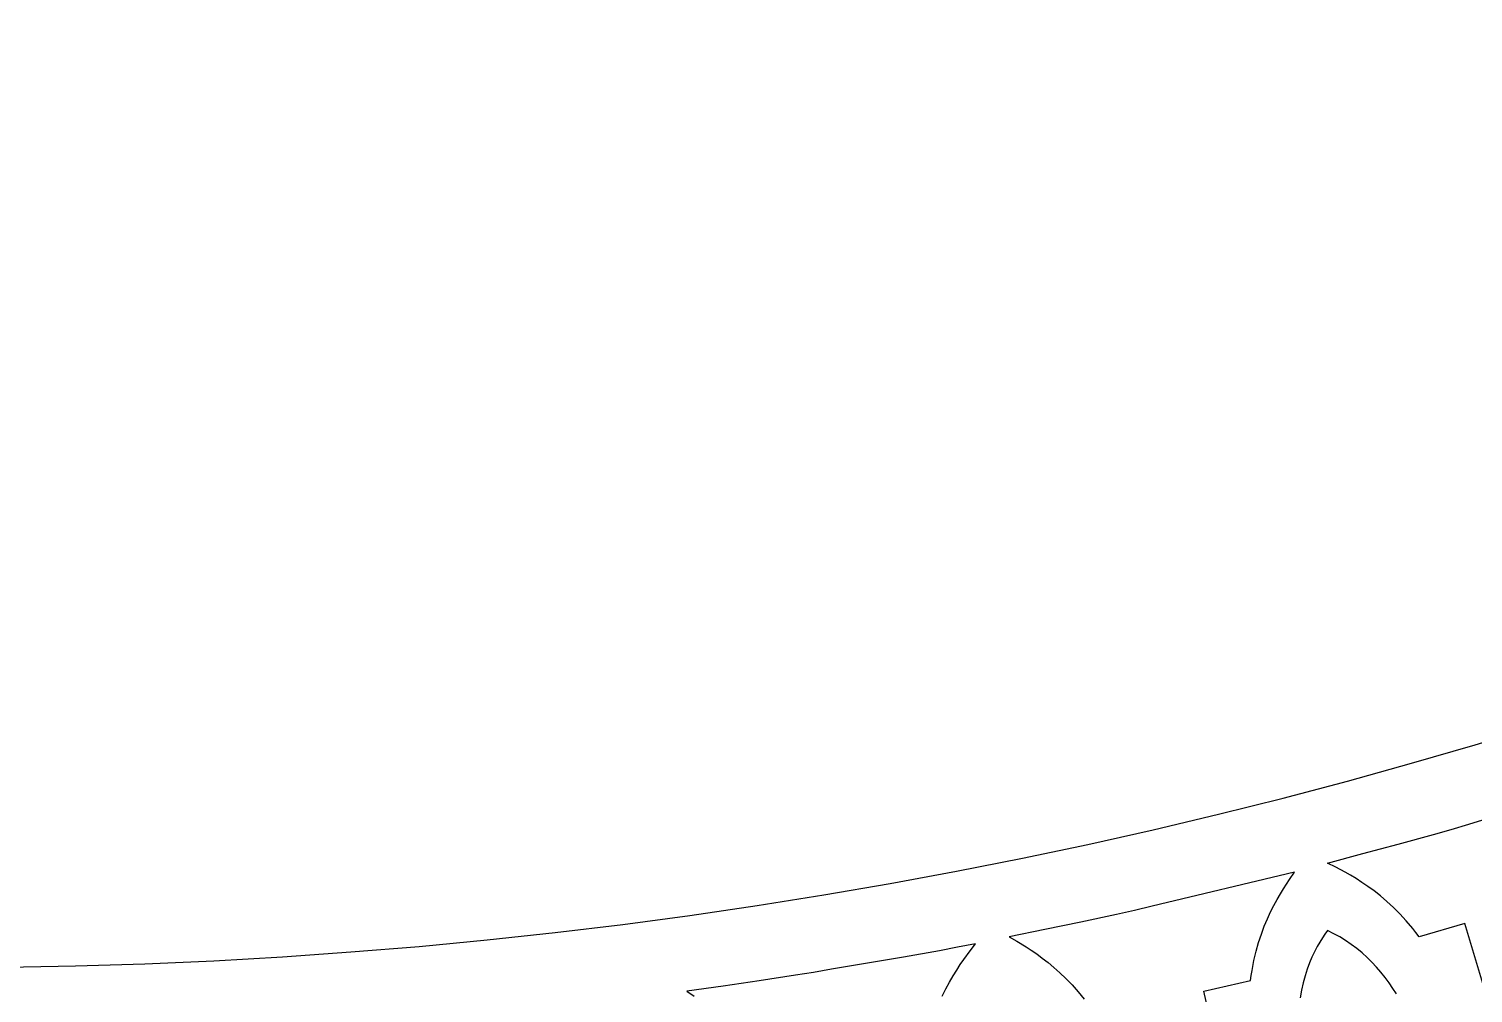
# Model space of a CAD drawing. Extents: x -550 to 550, y -550 to 550.
# Drawn here: x 6.1 to 101.2, y -356.7 to -293.1 of the extents above; entities that cross this region are included whole.
import ezdxf

# ---------------------------------------------------------------- set-up
doc = ezdxf.new("R2010")
doc.units = 0
doc.layers.add('LAYER_1', color=18, linetype='CONTINUOUS')
doc.layers.add('LAYER_10', color=4, linetype='CONTINUOUS')

msp = doc.modelspace()

# ---------------------------------------------------------------- linework, layer by layer
at = {"layer": 'LAYER_1'}
msp.add_lwpolyline([(0, 549.9999999999998, 0.4142135623730951), (-550, -4.34e-14, 0.4142135623730951), (0, -549.9999999999998, 0.4142135623730951), (550, -4.34e-14, 0.4142135623730951)], format="xyb", close=True, dxfattribs=at)
for points in [[(102.008903503418, -356.484619140625), (100.7047500610352, -352.0958251953125), (97.67806243896484, -352.9667053222656), (97.47038668122423, -352.6888446415116), (97.26097976986503, -352.4214354280941), (96.83816780027905, -351.917043941954), (96.41201715818332, -351.4516759412156), (95.98491847155415, -351.0234765032492), (95.55926236836795, -350.6305907054249), (95.13743947660107, -350.2711636251132), (94.7218404242299, -349.9433403396842), (94.3148558392308, -349.6452659265082), (93.91887634958013, -349.3750854629554), (93.53629258325428, -349.1309440263963), (93.1694951682296, -348.9109866942009), (92.82087473248248, -348.7133585437396), (92.18772731072637, -348.3776700975004), (91.65597534179688, -348.1090393066406), (93.98313524150149, -347.4810965447078), (96.31156027354476, -346.8572007642277), (98.63603870305639, -346.2190760921123), (99.79516927471585, -345.8889667113513), (100.951358795166, -345.5484466552734), (110.1670989990234, -342.7135925292969)], [(84.50353240966797, -361.0155639648438), (83.50541687011719, -356.5477905273438), (86.57748413085938, -355.8526306152344), (86.62370533751232, -355.5098159352331), (86.67653713088825, -355.1752777255919), (86.80053450555368, -354.5308013278064), (86.94648031034478, -353.9187426427112), (87.11137860075073, -353.3386428911392), (87.2922334322606, -352.7900432939235), (87.48604886036357, -352.272485071897), (87.68982894054874, -351.785509445893), (87.90057772830525, -351.3286576367442), (88.11529927912221, -350.9014708652838), (88.33099764848879, -350.503490352345), (88.54467689189408, -350.1342573187607), (88.75334106482725, -349.7933129853639), (89.14364042123367, -349.1944553024649), (89.4779281616211, -348.7032470703125), (80.10253143310547, -350.9543914794922), (78.92905733307893, -351.2292824709816), (77.75301370740915, -351.4926335281144), (75.39530941123813, -351.993935225512), (73.03360160878887, -352.4767353440892), (70.67207336425781, -352.95947265625), (71.1870201955318, -353.2606313998136), (71.79916863958269, -353.6349667526201), (72.13545671895297, -353.8538392987514), (72.48856110458162, -354.0961223667081), (72.85598709749007, -354.363521412995), (73.23523999869967, -354.6577418941168), (73.62382510923183, -354.9804892665784), (74.01924773010795, -355.3334689868848), (74.41901316234939, -355.7183865115408), (74.82062670697755, -356.1369472970512), (75.22159366501381, -356.5908567999209), (75.6194193374796, -357.0818204766547)], [(96.19081509742837, -356.7312781980735), (95.95690385848357, -356.3606700917842), (95.70849428722266, -355.9971612438165), (95.44572365177316, -355.6417708065315), (95.16872922026266, -355.2955179322904), (94.8776482608187, -354.9594217734544), (94.57261804156882, -354.6345014823848), (94.25377583064056, -354.3217762114427), (93.92125889616153, -354.0222651129892), (93.57520450625924, -353.7369873393857), (93.21574992906123, -353.4669620429931), (92.84303243269508, -353.2132083761729), (92.45718928528834, -352.9767454912862), (92.05835775496855, -352.7585925406941), (91.64667510986328, -352.5597686767578), (91.48031090589151, -352.7828650637417), (91.30905943649374, -353.0331039392315), (91.1352666868313, -353.3103274910465), (90.96127864206557, -353.6143779070059), (90.78944128735787, -353.9450973749288), (90.62210060786953, -354.3023280826344), (90.4616025887619, -354.685912217942), (90.31029321519634, -355.0956919686709), (90.17051847233417, -355.5315095226401), (90.04462434533673, -355.993207067669), (89.9349568193654, -356.4806267915766), (89.84386187958148, -356.9936108821822)], [(66.26756180555323, -356.8747365280537), (66.50065382821546, -356.4002587760157), (66.73872608723856, -355.9562092871446), (66.9787679684668, -355.5419057910092), (67.21776885774442, -355.1566660171783), (67.4527181409157, -354.7998076952206), (67.68060520382494, -354.4706485547049), (68.10315021223428, -353.8926987362746), (68.46131896972656, -353.4173583984375), (67.27984132897524, -353.6543879758033), (66.09586778830965, -353.8785467055768), (63.72253645378643, -354.2992241578788), (61.34553185925844, -354.7013358264074), (58.96906089782715, -355.1068267822266), (57.78088678938714, -355.3088818360279), (56.59122595481301, -355.5016196043775), (54.20848111234977, -355.865322280448), (51.82290038061229, -356.2102928018901), (49.43655776977539, -356.5488891601562), (49.93269915495598, -356.8815768533098)]]:
    msp.add_lwpolyline(points, dxfattribs=at)
at = {"layer": 'LAYER_10'}
for points in [[(-485, 0, 0.4142135623730952), (0, -484.9999999999998, 0.4142135623730952), (485, 0, 0.4142135623730954), (0, 484.9999999999998, 0.4142135623730952)], [(355, -1.37561e-11, 0.4142135623730731), (1.37561e-11, 354.9999999999998, 0.4142135623730953), (-355, -1.705e-13, 0.4142135623730894), (-3.5811e-12, -354.9999999999998, 0.4142135623730726)]]:
    msp.add_lwpolyline(points, format="xyb", close=True, dxfattribs=at)

doc.saveas('drawing.dxf')
